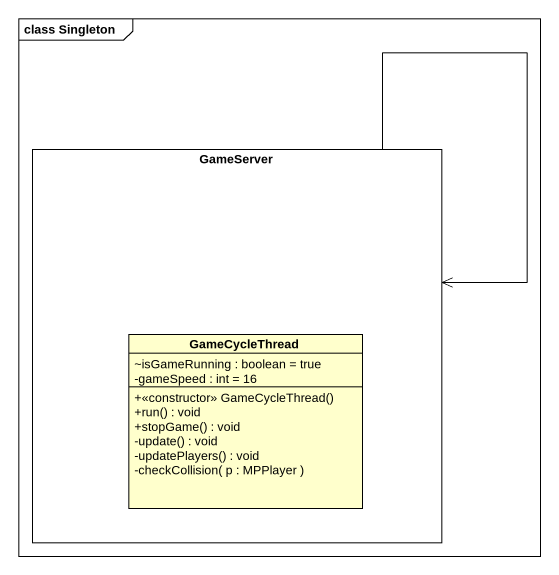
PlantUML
@startuml
mainframe class Singleton
hide circle
hide empty members
skinparam classAttributeIconSize 0
rectangle GameServer {
  class GameCycleThread {
    ~isGameRunning : boolean = true
    -gameSpeed : int = 16
    +<<constructor>> GameCycleThread()
    +run() : void
    +stopGame() : void
    -update() : void
    -updatePlayers() : void
    -checkCollision( p : MPPlayer )
  }
}
GameServer --> GameServer
@enduml
